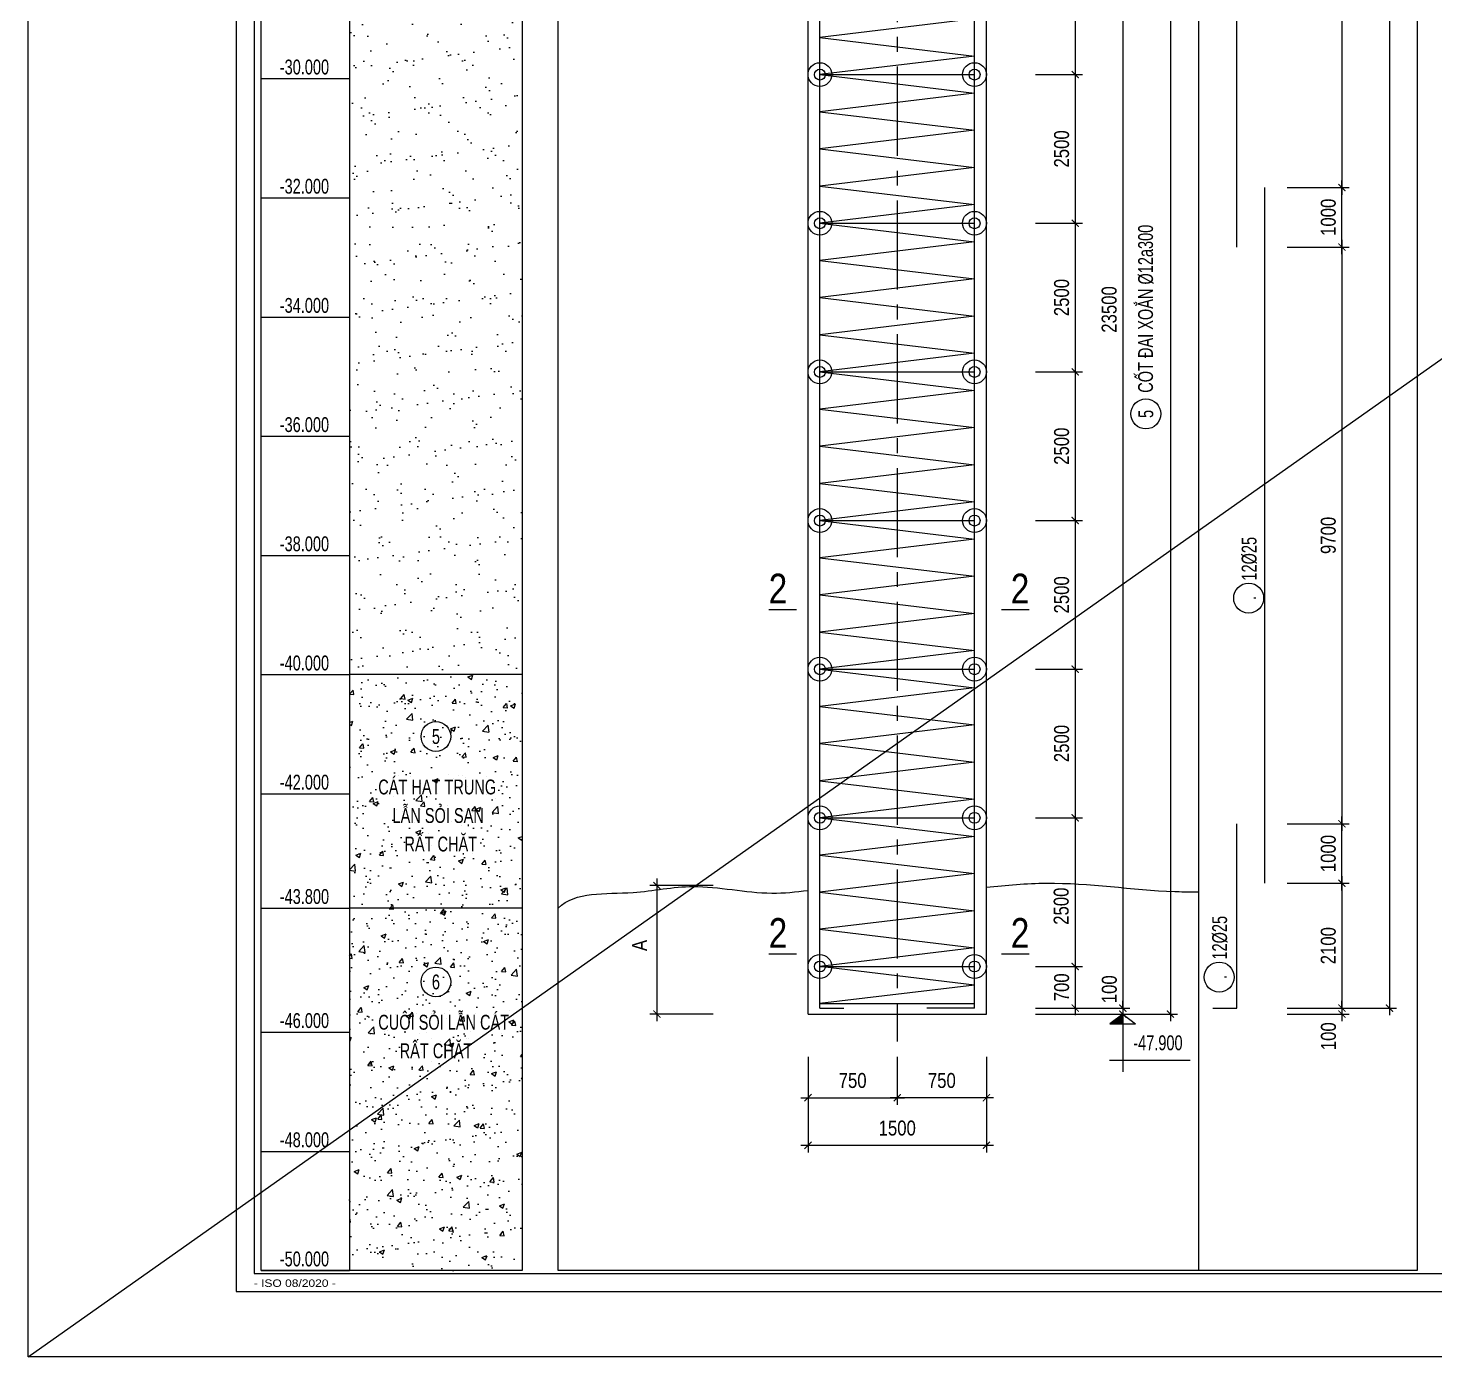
# Model space of a CAD drawing. Extents: x 171424 to 249266, y 74893 to 149166.
# Drawn here: x 216399 to 222313, y 130893 to 136480 of the extents above; entities that cross this region are included whole.
import ezdxf
from ezdxf.enums import TextEntityAlignment as Align

# ---------------------------------------------------------------- set-up
doc = ezdxf.new("R2010")
doc.units = 0
doc.header["$LTSCALE"] = 500
doc.header["$MEASUREMENT"] = 0
doc.header["$PDMODE"] = 3
doc.linetypes.add('CENTER2', pattern=[1.125, 0.75, -0.125, 0.125, -0.125])
doc.layers.get('0').update_dxf_attribs({"linetype": 'CONTINUOUS'})
doc.layers.get('DEFPOINTS').update_dxf_attribs({"linetype": 'CONTINUOUS'})
for name, color, linetype in [('01.CDC.AXIS', 160, 'CENTER2'), ('02.CDC.DIM', 1, 'CONTINUOUS'), ('03.CDC.BORDER', 3, 'CONTINUOUS'), ('05.CDC.STEEL', 4, 'CONTINUOUS'), ('06.CDC.TEXT', 2, 'CONTINUOUS'), ('10.CDC.HATCH', 9, 'CONTINUOUS'), ('11.CDC.NOTE', 8, 'CONTINUOUS'), ('CDC -TEXT KHUNG', 7, 'CONTINUOUS'), ('CDC-KHUNGTEN', 7, 'CONTINUOUS'), ('CDC.10.HATCH', 9, 'CONTINUOUS')]:
    doc.layers.add(name, color=color, linetype=linetype)
doc.layers.add('KCS_Plotter', color=11, linetype='CONTINUOUS', plot=False)
doc.styles.add('ARIAL', font='arial.ttf', dxfattribs={"width": 0.8})
doc.styles.add('KT CDC', font='arial.ttf', dxfattribs={"width": 0.85, "height": 200})
doc.dimstyles.new('DIM100-25', dxfattribs={"dimtxt": 63, "dimasz": 30, "dimexe": 30, "dimexo": 0, "dimgap": 25, "dimtad": 1, "dimdec": 0, "dimlfac": 4, "dimzin": 0, "dimdsep": 46, "dimtxsty": 'ARIAL', "dimblk": 'ARCHTICK', "dimblk1": 'ARCHTICK', "dimblk2": 'D', "dimcen": 0, "dimdle": 30, "dimclrd": 1, "dimclre": 1, "dimclrt": 2, "dimadec": 0, "dimazin": 0, "dimtfac": 1, "dimtdec": 0, "dimtix": 1, "dimtofl": 0, "dimtmove": 2, "dimatfit": 3, "dimldrblk": 'ARCHTICK', "dimfxl": 1, "dimtolj": 1, "dimtzin": 0, "dimarcsym": 0})
doc.dimstyles.new('DIM100-50', dxfattribs={"dimtxt": 63, "dimasz": 30, "dimexe": 30, "dimexo": 0, "dimgap": 40, "dimtad": 1, "dimdec": 0, "dimlfac": 2, "dimzin": 0, "dimdsep": 46, "dimtxsty": 'ARIAL', "dimblk": 'ARCHTICK', "dimcen": 0, "dimdle": 30, "dimclrd": 1, "dimclre": 1, "dimclrt": 2, "dimadec": 0, "dimazin": 0, "dimtfac": 1, "dimtdec": 0, "dimtix": 1, "dimtofl": 0, "dimtmove": 2, "dimatfit": 3, "dimldrblk": 'ARCHTICK', "dimfxl": 1, "dimtolj": 1, "dimtzin": 0, "dimarcsym": 0})
pattern_1 = [(37.5, (135081.08, 5703.99), (-5.03947, 154.1459), [0, -121.6, 0, -136, 0, -130]), (7.5, (135081.08, 5703.99), (141.58214, 225.77169), [0, -65.6, 0, -109.6, 0, -42]), (327.5, (134982.68, 5703.99), (249.13135, 0.45272), [0, -40, 0, -144, 0, -188]), (317.5, (134982.68, 5704), (240.49013, 70.21405), [0, -20, 0, -94.4, 0, -108])]
pattern_2 = [(50, (135081.08, 5703.99), (215.17805, -18.82564), [22.5, -247.5]), (355, (135081.08, 5704), (-41.6254, 225.65764), [18, -198]), (100.4514, (135099, 5702.42), (173.55281, 206.83186), [19.12206, -210.34263]), (46.1842, (135081.08, 5764), (320.1723, -49.6557), [33.75, -371.25]), (96.6356, (135107.76, 5759.85), (280.3988, 292.23536), [28.6831, -315.5139]), (351.1842, (135081.08, 5764), (280.3986, 292.2356), [27, -297]), (21, (135111.08, 5748.99), (179.07212, -120.78567), [22.5, -247.5]), (326, (135111.08, 5749), (72.9946, 217.545), [18, -198]), (71.4514, (135126, 5738.92), (252.0668, 96.75915), [19.12206, -210.34263]), (37.5, (135081.076, 5703.99), (3.647957, 99.868156), [0, -195.6, 0, -201, 0, -198.75]), (7.5, (135081.08, 5703.99), (78.92086, 118.32351), [0, -114.6, 0, -191.1, 0, -75.75]), (327.5, (135014.18, 5703.99), (160.14673, -6.76646), [0, -75, 0, -234, 0, -310.5]), (317.5, (134984.18, 5703.99), (174.95585, 30.0315), [0, -97.5, 0, -155.4, 0, -220.5])]

# ---------------------------------------------------------------- blocks, each defined once
blk = doc.blocks.new('_ArchTick')
at = {"color": 0, "linetype": 'ByBlock', "const_width": 0.15}
blk.add_lwpolyline([(-0.5, -0.5), (0.5, 0.5)], dxfattribs=at)
blk = doc.blocks.new('*D113')
at = {"layer": '02.CDC.DIM', "color": 1, "lineweight": -2, "transparency": 16777216}
for p, q in [((221001.1, 138264.2), (221001.1, 132329.2)), ((220633.9, 138234.2), (221031.1, 138234.2)), ((220633.9, 132359.2), (221031.1, 132359.2))]:
    blk.add_line(p, q, dxfattribs=at)
at = {"layer": 'DEFPOINTS', "color": 0, "transparency": 16777216}
for p in [(220633.9, 138234.2), (220633.9, 132359.2), (221001.1, 132359.2)]:
    blk.add_point(p, dxfattribs=at)
at = {"layer": '02.CDC.DIM', "color": 1, "lineweight": -2, "transparency": 16777216, "xscale": 30, "yscale": 30, "zscale": 30}
for p, rotation in [((221001.1, 138234.2), 90), ((221001.1, 132359.2), 270)]:
    blk.add_blockref('_ArchTick', p, dxfattribs=dict(at, rotation=rotation))
at = {"layer": '02.CDC.DIM', "color": 2, "transparency": 16777216, "insert": (220943.9, 135296.7), "char_height": 63, "attachment_point": 5, "rotation": 90, "style": 'ARIAL'}
blk.add_mtext('\\A1;23500', dxfattribs=at)
blk = doc.blocks.new('D')
at = {"layer": '02.CDC.DIM'}
for p, q in [((-50, -50), (50, 50)), ((-86.75, 0), (86.75, 0))]:
    blk.add_line(p, q, dxfattribs=at)
blk = doc.blocks.new('*D114')
at = {"layer": '02.CDC.DIM', "color": 1, "lineweight": -2, "transparency": 16777216}
for p, q in [((220633.9, 143784.2), (221231.1, 143784.2)), ((221201.1, 143814.2), (221201.1, 132304.2)), ((220633.9, 132334.2), (221231.1, 132334.2))]:
    blk.add_line(p, q, dxfattribs=at)
at = {"layer": 'DEFPOINTS', "color": 0, "transparency": 16777216}
for p in [(220633.9, 143784.2), (220633.9, 132334.2), (221201.1, 132334.2)]:
    blk.add_point(p, dxfattribs=at)
at = {"layer": '02.CDC.DIM', "color": 1, "lineweight": -2, "transparency": 16777216, "xscale": 30, "yscale": 30, "zscale": 30}
for p, rotation in [((221201.1, 143784.2), 90), ((221201.1, 132334.2), 270)]:
    blk.add_blockref('_ArchTick', p, dxfattribs=dict(at, rotation=rotation))
at = {"layer": '02.CDC.DIM', "color": 2, "transparency": 16777216, "insert": (221143.9, 138059.2), "char_height": 63, "attachment_point": 5, "rotation": 90, "style": 'ARIAL'}
blk.add_mtext('\\A1;45800', dxfattribs=at)
blk = doc.blocks.new('*D115')
at = {"layer": '02.CDC.DIM', "color": 1, "lineweight": -2, "transparency": 16777216}
for p, q in [((219677.7, 131990.7), (219677.7, 131752.5)), ((220427.7, 131990.7), (220427.7, 131752.5)), ((219647.7, 131782.5), (220457.7, 131782.5))]:
    blk.add_line(p, q, dxfattribs=at)
at = {"layer": 'DEFPOINTS', "color": 0, "transparency": 16777216}
for p in [(219677.7, 131990.7), (220427.7, 131990.7), (220427.7, 131782.5)]:
    blk.add_point(p, dxfattribs=at)
at = {"layer": '02.CDC.DIM', "color": 1, "lineweight": -2, "transparency": 16777216, "xscale": 30, "yscale": 30, "zscale": 30, "rotation": 180}
blk.add_blockref('_ArchTick', (219677.7, 131782.5), dxfattribs=at)
at = {"layer": '02.CDC.DIM', "color": 1, "lineweight": -2, "transparency": 16777216, "xscale": 30, "yscale": 30, "zscale": 30}
blk.add_blockref('_ArchTick', (220427.7, 131782.5), dxfattribs=at)
at = {"layer": '02.CDC.DIM', "color": 2, "transparency": 16777216, "insert": (220052.7, 131854.6), "char_height": 63, "attachment_point": 5, "style": 'ARIAL'}
blk.add_mtext('\\A1;1500', dxfattribs=at)
blk = doc.blocks.new('*D116')
at = {"layer": '02.CDC.DIM', "color": 1, "lineweight": -2, "transparency": 16777216}
for p, q in [((219677.7, 132154.5), (219677.7, 131952.5)), ((220052.7, 132154.5), (220052.7, 131952.5)), ((219647.7, 131982.5), (220082.7, 131982.5))]:
    blk.add_line(p, q, dxfattribs=at)
at = {"layer": 'DEFPOINTS', "color": 0, "transparency": 16777216}
for p in [(219677.7, 132154.5), (220052.7, 132154.5), (220052.7, 131982.5)]:
    blk.add_point(p, dxfattribs=at)
at = {"layer": '02.CDC.DIM', "color": 1, "lineweight": -2, "transparency": 16777216, "xscale": 30, "yscale": 30, "zscale": 30, "rotation": 180}
blk.add_blockref('_ArchTick', (219677.7, 131982.5), dxfattribs=at)
at = {"layer": '02.CDC.DIM', "color": 1, "lineweight": -2, "transparency": 16777216, "xscale": 30, "yscale": 30, "zscale": 30}
blk.add_blockref('_ArchTick', (220052.7, 131982.5), dxfattribs=at)
at = {"layer": '02.CDC.DIM', "color": 2, "transparency": 16777216, "insert": (219865.2, 132054.6), "char_height": 63, "attachment_point": 5, "style": 'ARIAL'}
blk.add_mtext('\\A1;750', dxfattribs=at)
blk = doc.blocks.new('*D117')
at = {"layer": '02.CDC.DIM', "color": 1, "lineweight": -2, "transparency": 16777216}
for p, q in [((220052.7, 132154.5), (220052.7, 131952.5)), ((220427.7, 132154.5), (220427.7, 131952.5)), ((220457.7, 131982.5), (220022.7, 131982.5))]:
    blk.add_line(p, q, dxfattribs=at)
at = {"layer": 'DEFPOINTS', "color": 0, "transparency": 16777216}
for p in [(220052.7, 132154.5), (220427.7, 132154.5), (220052.7, 131982.5)]:
    blk.add_point(p, dxfattribs=at)
at = {"layer": '02.CDC.DIM', "color": 1, "lineweight": -2, "transparency": 16777216, "xscale": 30, "yscale": 30, "zscale": 30, "rotation": 180}
blk.add_blockref('_ArchTick', (220052.7, 131982.5), dxfattribs=at)
at = {"layer": '02.CDC.DIM', "color": 1, "lineweight": -2, "transparency": 16777216, "xscale": 30, "yscale": 30, "zscale": 30}
blk.add_blockref('_ArchTick', (220427.7, 131982.5), dxfattribs=at)
at = {"layer": '02.CDC.DIM', "color": 2, "transparency": 16777216, "insert": (220240.2, 132054.6), "char_height": 63, "attachment_point": 5, "style": 'ARIAL'}
blk.add_mtext('\\A1;750', dxfattribs=at)
blk = doc.blocks.new('*D119')
at = {"layer": '02.CDC.DIM', "color": 1, "lineweight": -2, "transparency": 16777216}
for p, q in [((220633.9, 132359.2), (221031.1, 132359.2)), ((221001.1, 132359.2), (221001.1, 132389.2)), ((220633.9, 132334.2), (221031.1, 132334.2)), ((221001.1, 132334.2), (221001.1, 132304.2))]:
    blk.add_line(p, q, dxfattribs=at)
at = {"layer": 'DEFPOINTS', "color": 0, "transparency": 16777216}
for p in [(220633.9, 132359.2), (221001.1, 132359.2), (220633.9, 132334.2)]:
    blk.add_point(p, dxfattribs=at)
at = {"layer": '02.CDC.DIM', "color": 1, "lineweight": -2, "transparency": 16777216, "xscale": 30, "yscale": 30, "zscale": 30}
for p, rotation in [((221001.1, 132359.2), 270), ((221001.1, 132334.2), 90)]:
    blk.add_blockref('_ArchTick', p, dxfattribs=dict(at, rotation=rotation))
at = {"layer": '02.CDC.DIM', "color": 2, "transparency": 16777216, "insert": (220944.6, 132438.5), "char_height": 63, "attachment_point": 5, "rotation": 90, "style": 'ARIAL'}
blk.add_mtext('\\A1;100', dxfattribs=at)
blk = doc.blocks.new('*D121')
at = {"layer": '02.CDC.DIM', "color": 1, "lineweight": -2, "transparency": 16777216}
for p, q in [((219042.6, 132904.6), (219042.6, 132304.2)), ((219278.4, 132874.6), (219012.6, 132874.6)), ((219278.4, 132334.2), (219012.6, 132334.2))]:
    blk.add_line(p, q, dxfattribs=at)
at = {"layer": 'DEFPOINTS', "color": 0, "transparency": 16777216}
for p in [(219278.4, 132874.6), (219042.6, 132334.2), (219278.4, 132334.2)]:
    blk.add_point(p, dxfattribs=at)
at = {"layer": '02.CDC.DIM', "color": 1, "lineweight": -2, "transparency": 16777216, "xscale": 30, "yscale": 30, "zscale": 30}
for p, rotation in [((219042.6, 132874.6), 90), ((219042.6, 132334.2), 270)]:
    blk.add_blockref('_ArchTick', p, dxfattribs=dict(at, rotation=rotation))
at = {"layer": '02.CDC.DIM', "color": 2, "transparency": 16777216, "insert": (218969.2, 132622.6), "char_height": 63, "attachment_point": 5, "rotation": 90, "style": 'ARIAL'}
blk.add_mtext('\\A1;A', dxfattribs=at)
blk = doc.blocks.new('*D134')
at = {"layer": '02.CDC.DIM', "color": 1, "lineweight": -2, "transparency": 16777216}
for p, q in [((220633.9, 136909.2), (220831.1, 136909.2)), ((220801.1, 136939.2), (220801.1, 136254.2)), ((220633.9, 136284.2), (220831.1, 136284.2))]:
    blk.add_line(p, q, dxfattribs=at)
at = {"layer": 'DEFPOINTS', "color": 0, "transparency": 16777216}
for p in [(220633.9, 136909.2), (220633.9, 136284.2), (220801.1, 136284.2)]:
    blk.add_point(p, dxfattribs=at)
at = {"layer": '02.CDC.DIM', "color": 1, "lineweight": -2, "transparency": 16777216, "xscale": 30, "yscale": 30, "zscale": 30}
for p, rotation in [((220801.1, 136909.2), 90), ((220801.1, 136284.2), 270)]:
    blk.add_blockref('_ArchTick', p, dxfattribs=dict(at, rotation=rotation))
at = {"layer": '02.CDC.DIM', "color": 2, "transparency": 16777216, "insert": (220743.9, 136596.7), "char_height": 63, "attachment_point": 5, "rotation": 90, "style": 'ARIAL'}
blk.add_mtext('\\A1;2500', dxfattribs=at)
blk = doc.blocks.new('*D135')
at = {"layer": '02.CDC.DIM', "color": 1, "lineweight": -2, "transparency": 16777216}
for p, q in [((220801.1, 136314.2), (220801.1, 135629.2)), ((220633.9, 136284.2), (220831.1, 136284.2)), ((220633.9, 135659.2), (220831.1, 135659.2))]:
    blk.add_line(p, q, dxfattribs=at)
at = {"layer": 'DEFPOINTS', "color": 0, "transparency": 16777216}
for p in [(220633.9, 136284.2), (220633.9, 135659.2), (220801.1, 135659.2)]:
    blk.add_point(p, dxfattribs=at)
at = {"layer": '02.CDC.DIM', "color": 1, "lineweight": -2, "transparency": 16777216, "xscale": 30, "yscale": 30, "zscale": 30}
for p, rotation in [((220801.1, 136284.2), 90), ((220801.1, 135659.2), 270)]:
    blk.add_blockref('_ArchTick', p, dxfattribs=dict(at, rotation=rotation))
at = {"layer": '02.CDC.DIM', "color": 2, "transparency": 16777216, "insert": (220743.9, 135971.7), "char_height": 63, "attachment_point": 5, "rotation": 90, "style": 'ARIAL'}
blk.add_mtext('\\A1;2500', dxfattribs=at)
blk = doc.blocks.new('*D136')
at = {"layer": '02.CDC.DIM', "color": 1, "lineweight": -2, "transparency": 16777216}
for p, q in [((220801.1, 135689.2), (220801.1, 135004.2)), ((220633.9, 135659.2), (220831.1, 135659.2)), ((220633.9, 135034.2), (220831.1, 135034.2))]:
    blk.add_line(p, q, dxfattribs=at)
at = {"layer": 'DEFPOINTS', "color": 0, "transparency": 16777216}
for p in [(220633.9, 135659.2), (220633.9, 135034.2), (220801.1, 135034.2)]:
    blk.add_point(p, dxfattribs=at)
at = {"layer": '02.CDC.DIM', "color": 1, "lineweight": -2, "transparency": 16777216, "xscale": 30, "yscale": 30, "zscale": 30}
for p, rotation in [((220801.1, 135659.2), 90), ((220801.1, 135034.2), 270)]:
    blk.add_blockref('_ArchTick', p, dxfattribs=dict(at, rotation=rotation))
at = {"layer": '02.CDC.DIM', "color": 2, "transparency": 16777216, "insert": (220743.9, 135346.7), "char_height": 63, "attachment_point": 5, "rotation": 90, "style": 'ARIAL'}
blk.add_mtext('\\A1;2500', dxfattribs=at)
blk = doc.blocks.new('*D137')
at = {"layer": '02.CDC.DIM', "color": 1, "lineweight": -2, "transparency": 16777216}
for p, q in [((220633.9, 135034.2), (220831.1, 135034.2)), ((220801.1, 135064.2), (220801.1, 134379.2)), ((220633.9, 134409.2), (220831.1, 134409.2))]:
    blk.add_line(p, q, dxfattribs=at)
at = {"layer": 'DEFPOINTS', "color": 0, "transparency": 16777216}
for p in [(220633.9, 135034.2), (220633.9, 134409.2), (220801.1, 134409.2)]:
    blk.add_point(p, dxfattribs=at)
at = {"layer": '02.CDC.DIM', "color": 1, "lineweight": -2, "transparency": 16777216, "xscale": 30, "yscale": 30, "zscale": 30}
for p, rotation in [((220801.1, 135034.2), 90), ((220801.1, 134409.2), 270)]:
    blk.add_blockref('_ArchTick', p, dxfattribs=dict(at, rotation=rotation))
at = {"layer": '02.CDC.DIM', "color": 2, "transparency": 16777216, "insert": (220743.9, 134721.7), "char_height": 63, "attachment_point": 5, "rotation": 90, "style": 'ARIAL'}
blk.add_mtext('\\A1;2500', dxfattribs=at)
blk = doc.blocks.new('*D138')
at = {"layer": '02.CDC.DIM', "color": 1, "lineweight": -2, "transparency": 16777216}
for p, q in [((220801.1, 134439.2), (220801.1, 133754.2)), ((220633.9, 134409.2), (220831.1, 134409.2)), ((220633.9, 133784.2), (220831.1, 133784.2))]:
    blk.add_line(p, q, dxfattribs=at)
at = {"layer": 'DEFPOINTS', "color": 0, "transparency": 16777216}
for p in [(220633.9, 134409.2), (220633.9, 133784.2), (220801.1, 133784.2)]:
    blk.add_point(p, dxfattribs=at)
at = {"layer": '02.CDC.DIM', "color": 1, "lineweight": -2, "transparency": 16777216, "xscale": 30, "yscale": 30, "zscale": 30}
for p, rotation in [((220801.1, 134409.2), 90), ((220801.1, 133784.2), 270)]:
    blk.add_blockref('_ArchTick', p, dxfattribs=dict(at, rotation=rotation))
at = {"layer": '02.CDC.DIM', "color": 2, "transparency": 16777216, "insert": (220743.9, 134096.7), "char_height": 63, "attachment_point": 5, "rotation": 90, "style": 'ARIAL'}
blk.add_mtext('\\A1;2500', dxfattribs=at)
blk = doc.blocks.new('*D139')
at = {"layer": '02.CDC.DIM', "color": 1, "lineweight": -2, "transparency": 16777216}
for p, q in [((220633.9, 133784.2), (220831.1, 133784.2)), ((220801.1, 133814.2), (220801.1, 133129.2)), ((220633.9, 133159.2), (220831.1, 133159.2))]:
    blk.add_line(p, q, dxfattribs=at)
at = {"layer": 'DEFPOINTS', "color": 0, "transparency": 16777216}
for p in [(220633.9, 133784.2), (220633.9, 133159.2), (220801.1, 133159.2)]:
    blk.add_point(p, dxfattribs=at)
at = {"layer": '02.CDC.DIM', "color": 1, "lineweight": -2, "transparency": 16777216, "xscale": 30, "yscale": 30, "zscale": 30}
for p, rotation in [((220801.1, 133784.2), 90), ((220801.1, 133159.2), 270)]:
    blk.add_blockref('_ArchTick', p, dxfattribs=dict(at, rotation=rotation))
at = {"layer": '02.CDC.DIM', "color": 2, "transparency": 16777216, "insert": (220743.9, 133471.7), "char_height": 63, "attachment_point": 5, "rotation": 90, "style": 'ARIAL'}
blk.add_mtext('\\A1;2500', dxfattribs=at)
blk = doc.blocks.new('*D140')
at = {"layer": '02.CDC.DIM', "color": 1, "lineweight": -2, "transparency": 16777216}
for p, q in [((220801.1, 133189.2), (220801.1, 132504.2)), ((220633.9, 133159.2), (220831.1, 133159.2)), ((220633.9, 132534.2), (220831.1, 132534.2))]:
    blk.add_line(p, q, dxfattribs=at)
at = {"layer": 'DEFPOINTS', "color": 0, "transparency": 16777216}
for p in [(220633.9, 133159.2), (220633.9, 132534.2), (220801.1, 132534.2)]:
    blk.add_point(p, dxfattribs=at)
at = {"layer": '02.CDC.DIM', "color": 1, "lineweight": -2, "transparency": 16777216, "xscale": 30, "yscale": 30, "zscale": 30}
for p, rotation in [((220801.1, 133159.2), 90), ((220801.1, 132534.2), 270)]:
    blk.add_blockref('_ArchTick', p, dxfattribs=dict(at, rotation=rotation))
at = {"layer": '02.CDC.DIM', "color": 2, "transparency": 16777216, "insert": (220742.2, 132787.8), "char_height": 63, "attachment_point": 5, "rotation": 90, "style": 'ARIAL'}
blk.add_mtext('\\A1;2500', dxfattribs=at)
blk = doc.blocks.new('*D141')
at = {"layer": '02.CDC.DIM', "color": 1, "lineweight": -2, "transparency": 16777216}
for p, q in [((220633.9, 132534.2), (220831.1, 132534.2)), ((220801.1, 132564.2), (220801.1, 132329.2)), ((220633.9, 132359.2), (220831.1, 132359.2))]:
    blk.add_line(p, q, dxfattribs=at)
at = {"layer": 'DEFPOINTS', "color": 0, "transparency": 16777216}
for p in [(220633.9, 132534.2), (220633.9, 132359.2), (220801.1, 132359.2)]:
    blk.add_point(p, dxfattribs=at)
at = {"layer": '02.CDC.DIM', "color": 1, "lineweight": -2, "transparency": 16777216, "xscale": 30, "yscale": 30, "zscale": 30}
for p, rotation in [((220801.1, 132534.2), 90), ((220801.1, 132359.2), 270)]:
    blk.add_blockref('_ArchTick', p, dxfattribs=dict(at, rotation=rotation))
at = {"layer": '02.CDC.DIM', "color": 2, "transparency": 16777216, "insert": (220743.9, 132446.7), "char_height": 63, "attachment_point": 5, "rotation": 90, "style": 'ARIAL'}
blk.add_mtext('\\A1;700', dxfattribs=at)
blk = doc.blocks.new('*D155')
at = {"layer": '02.CDC.DIM', "color": 1, "lineweight": -2, "transparency": 16777216}
for p, q in [((221692.5, 143834.2), (222152.2, 143834.2)), ((222122.2, 143864.2), (222122.2, 132329.2)), ((221692.5, 132359.2), (222152.2, 132359.2))]:
    blk.add_line(p, q, dxfattribs=at)
at = {"layer": 'DEFPOINTS', "color": 0, "transparency": 16777216}
for p in [(221692.5, 143834.2), (221692.5, 132359.2), (222122.2, 132359.2)]:
    blk.add_point(p, dxfattribs=at)
at = {"layer": '02.CDC.DIM', "color": 1, "lineweight": -2, "transparency": 16777216, "xscale": 30, "yscale": 30, "zscale": 30}
for p, rotation in [((222122.2, 143834.2), 90), ((222122.2, 132359.2), 270)]:
    blk.add_blockref('_ArchTick', p, dxfattribs=dict(at, rotation=rotation))
at = {"layer": '02.CDC.DIM', "color": 2, "transparency": 16777216, "insert": (222065, 138096.7), "char_height": 63, "attachment_point": 5, "rotation": 90, "style": 'ARIAL'}
blk.add_mtext('\\A1;45900', dxfattribs=at)
blk = doc.blocks.new('*D156')
at = {"layer": '02.CDC.DIM', "color": 1, "lineweight": -2, "transparency": 16777216}
for p, q in [((221922.2, 138264.2), (221922.2, 135779.2)), ((221692.5, 138234.2), (221952.2, 138234.2)), ((221692.5, 135809.2), (221952.2, 135809.2))]:
    blk.add_line(p, q, dxfattribs=at)
at = {"layer": 'DEFPOINTS', "color": 0, "transparency": 16777216}
for p in [(221692.5, 138234.2), (221692.5, 135809.2), (221922.2, 135809.2)]:
    blk.add_point(p, dxfattribs=at)
at = {"layer": '02.CDC.DIM', "color": 1, "lineweight": -2, "transparency": 16777216, "xscale": 30, "yscale": 30, "zscale": 30}
for p, rotation in [((221922.2, 138234.2), 90), ((221922.2, 135809.2), 270)]:
    blk.add_blockref('_ArchTick', p, dxfattribs=dict(at, rotation=rotation))
at = {"layer": '02.CDC.DIM', "color": 2, "transparency": 16777216, "insert": (221865, 137021.7), "char_height": 63, "attachment_point": 5, "rotation": 90, "style": 'ARIAL'}
blk.add_mtext('\\A1;9700', dxfattribs=at)
blk = doc.blocks.new('*D161')
at = {"layer": '02.CDC.DIM', "color": 1, "lineweight": -2, "transparency": 16777216}
for p, q in [((221692.5, 132359.2), (221952.2, 132359.2)), ((221922.2, 132359.2), (221922.2, 132389.2)), ((221692.5, 132334.2), (221952.2, 132334.2)), ((221922.2, 132334.2), (221922.2, 132304.2))]:
    blk.add_line(p, q, dxfattribs=at)
at = {"layer": 'DEFPOINTS', "color": 0, "transparency": 16777216}
for p in [(221692.5, 132359.2), (221922.2, 132359.2), (221692.5, 132334.2)]:
    blk.add_point(p, dxfattribs=at)
at = {"layer": '02.CDC.DIM', "color": 1, "lineweight": -2, "transparency": 16777216, "xscale": 30, "yscale": 30, "zscale": 30}
for p, rotation in [((221922.2, 132359.2), 270), ((221922.2, 132334.2), 90)]:
    blk.add_blockref('_ArchTick', p, dxfattribs=dict(at, rotation=rotation))
at = {"layer": '02.CDC.DIM', "color": 2, "transparency": 16777216, "insert": (221865.7, 132241), "char_height": 63, "attachment_point": 5, "rotation": 90, "style": 'ARIAL'}
blk.add_mtext('\\A1;100', dxfattribs=at)
blk = doc.blocks.new('*D162')
at = {"layer": '02.CDC.DIM', "color": 1, "lineweight": -2, "transparency": 16777216}
for p, q in [((221692.5, 135559.2), (221952.2, 135559.2)), ((221922.2, 135589.2), (221922.2, 133104.2)), ((221692.5, 133134.2), (221952.2, 133134.2))]:
    blk.add_line(p, q, dxfattribs=at)
at = {"layer": 'DEFPOINTS', "color": 0, "transparency": 16777216}
for p in [(221692.5, 135559.2), (221692.5, 133134.2), (221922.2, 133134.2)]:
    blk.add_point(p, dxfattribs=at)
at = {"layer": '02.CDC.DIM', "color": 1, "lineweight": -2, "transparency": 16777216, "xscale": 30, "yscale": 30, "zscale": 30}
for p, rotation in [((221922.2, 135559.2), 90), ((221922.2, 133134.2), 270)]:
    blk.add_blockref('_ArchTick', p, dxfattribs=dict(at, rotation=rotation))
at = {"layer": '02.CDC.DIM', "color": 2, "transparency": 16777216, "insert": (221865, 134346.7), "char_height": 63, "attachment_point": 5, "rotation": 90, "style": 'ARIAL'}
blk.add_mtext('\\A1;9700', dxfattribs=at)
blk = doc.blocks.new('*D163')
at = {"layer": '02.CDC.DIM', "color": 1, "lineweight": -2, "transparency": 16777216}
for p, q in [((221922.2, 135529.2), (221922.2, 135839.2)), ((221692.5, 135809.2), (221952.2, 135809.2)), ((221692.5, 135559.2), (221952.2, 135559.2))]:
    blk.add_line(p, q, dxfattribs=at)
at = {"layer": 'DEFPOINTS', "color": 0, "transparency": 16777216}
for p in [(221692.5, 135809.2), (221922.2, 135809.2), (221692.5, 135559.2)]:
    blk.add_point(p, dxfattribs=at)
at = {"layer": '02.CDC.DIM', "color": 1, "lineweight": -2, "transparency": 16777216, "xscale": 30, "yscale": 30, "zscale": 30}
for p, rotation in [((221922.2, 135809.2), 90), ((221922.2, 135559.2), 270)]:
    blk.add_blockref('_ArchTick', p, dxfattribs=dict(at, rotation=rotation))
at = {"layer": '02.CDC.DIM', "color": 2, "transparency": 16777216, "insert": (221865, 135684.2), "char_height": 63, "attachment_point": 5, "rotation": 90, "style": 'ARIAL'}
blk.add_mtext('\\A1;1000', dxfattribs=at)
blk = doc.blocks.new('*D164')
at = {"layer": '02.CDC.DIM', "color": 1, "lineweight": -2, "transparency": 16777216}
for p, q in [((221692.5, 132884.2), (221952.2, 132884.2)), ((221922.2, 132914.2), (221922.2, 132329.2)), ((221692.5, 132359.2), (221952.2, 132359.2))]:
    blk.add_line(p, q, dxfattribs=at)
at = {"layer": 'DEFPOINTS', "color": 0, "transparency": 16777216}
for p in [(221692.5, 132884.2), (221692.5, 132359.2), (221922.2, 132359.2)]:
    blk.add_point(p, dxfattribs=at)
at = {"layer": '02.CDC.DIM', "color": 1, "lineweight": -2, "transparency": 16777216, "xscale": 30, "yscale": 30, "zscale": 30}
for p, rotation in [((221922.2, 132884.2), 90), ((221922.2, 132359.2), 270)]:
    blk.add_blockref('_ArchTick', p, dxfattribs=dict(at, rotation=rotation))
at = {"layer": '02.CDC.DIM', "color": 2, "transparency": 16777216, "insert": (221865, 132621.7), "char_height": 63, "attachment_point": 5, "rotation": 90, "style": 'ARIAL'}
blk.add_mtext('\\A1;2100', dxfattribs=at)
blk = doc.blocks.new('*D165')
at = {"layer": '02.CDC.DIM', "color": 1, "lineweight": -2, "transparency": 16777216}
for p, q in [((221692.5, 133134.2), (221952.2, 133134.2)), ((221922.2, 132854.2), (221922.2, 133164.2)), ((221692.5, 132884.2), (221952.2, 132884.2))]:
    blk.add_line(p, q, dxfattribs=at)
at = {"layer": 'DEFPOINTS', "color": 0, "transparency": 16777216}
for p in [(221692.5, 133134.2), (221922.2, 133134.2), (221692.5, 132884.2)]:
    blk.add_point(p, dxfattribs=at)
at = {"layer": '02.CDC.DIM', "color": 1, "lineweight": -2, "transparency": 16777216, "xscale": 30, "yscale": 30, "zscale": 30}
for p, rotation in [((221922.2, 133134.2), 90), ((221922.2, 132884.2), 270)]:
    blk.add_blockref('_ArchTick', p, dxfattribs=dict(at, rotation=rotation))
at = {"layer": '02.CDC.DIM', "color": 2, "transparency": 16777216, "insert": (221865, 133009.2), "char_height": 63, "attachment_point": 5, "rotation": 90, "style": 'ARIAL'}
blk.add_mtext('\\A1;1000', dxfattribs=at)
blk = doc.blocks.new('KHUNG A1')
at = {"layer": 'CDC-KHUNGTEN'}
blk.add_lwpolyline([(10366.22, 712.17), (10366.22, 1278.17), (9655.22, 1278.17), (9655.22, 712.17)], close=True, dxfattribs=at)
at = {"layer": 'CDC.10.HATCH', "color": 8}
blk.add_lwpolyline([(9652.22, 709.17), (10447.22, 709.17), (10447.22, 1281.17), (9652.22, 1281.17)], close=True, dxfattribs=at)
at = {"layer": 'DEFPOINTS', "color": 1}
blk.add_lwpolyline([(9617.22, 698.17), (9617.22, 1292.17), (10458.22, 1292.17), (10458.22, 698.17), (9617.22, 698.17)], close=True, dxfattribs=at)
at = {"layer": 'CDC -TEXT KHUNG', "color": 6, "style": 'KT CDC', "width": 1.15}
blk.add_text('- ISO 08/2020 -', height=1.2569, dxfattribs=at).set_placement((9655.16, 709.94))

msp = doc.modelspace()

# ---------------------------------------------------------------- hatches: boundary and pattern name
at = {"layer": '10.CDC.HATCH'}
h = msp.add_hatch(dxfattribs=at)
h.set_pattern_fill('AR-SAND', color=256, scale=80, style=0)
h.set_pattern_definition(pattern_1)
h.paths.add_polyline_path([(217750.18, 133761.52), (218476.64, 133761.52), (218476.64, 138271.74), (217750.18, 138271.74)])
h.paths.add_polyline_path([(218080.79, 137864.61), (218146.03, 137864.61), (218146.03, 137958.36), (218080.79, 137958.36)], flags=24)
h.paths.add_polyline_path([(217908.02, 137587.24), (218271.25, 137587.24), (218271.25, 137725.43), (217908.02, 137725.43)], flags=24)
h.paths.add_polyline_path([(217858.02, 137707.24), (218318.33, 137707.24), (218318.33, 137845.43), (217858.02, 137845.43)], flags=24)
h = msp.add_hatch(dxfattribs=at)
h.set_pattern_fill('AR-CONC', color=256, scale=30, style=0)
h.set_pattern_definition(pattern_2)
h.paths.add_polyline_path([(217750.18, 133761.52), (217750.18, 132779.69), (218476.64, 132779.69), (218476.64, 133761.52)])
h.paths.add_polyline_path([(217958.03, 132980.87), (218309.66, 132980.87), (218309.66, 133119), (217958.03, 133119)], flags=24)
h.paths.add_polyline_path([(217908.02, 133100.85), (218337.89, 133100.85), (218337.89, 133239.05), (217908.02, 133239.05)], flags=24)
h.paths.add_polyline_path([(218080.73, 133453.27), (218146.08, 133453.27), (218146.08, 133547.34), (218080.73, 133547.34)], flags=24)
h.paths.add_polyline_path([(217848.02, 133220.85), (218389.81, 133220.85), (218389.81, 133359.05), (217848.02, 133359.05)], flags=24)
h = msp.add_hatch(dxfattribs=at)
h.set_pattern_fill('AR-SAND', color=256, scale=80, style=0)
h.set_pattern_definition(pattern_1)
h.paths.add_polyline_path([(217750.18, 133761.52), (217750.18, 132779.69), (218476.64, 132779.69), (218476.64, 133761.52)])
h.paths.add_polyline_path([(217958.03, 132980.87), (218309.66, 132980.87), (218309.66, 133119), (217958.03, 133119)], flags=24)
h.paths.add_polyline_path([(217908.02, 133100.85), (218337.89, 133100.85), (218337.89, 133239.05), (217908.02, 133239.05)], flags=24)
h.paths.add_polyline_path([(218080.73, 133453.27), (218146.08, 133453.27), (218146.08, 133547.34), (218080.73, 133547.34)], flags=24)
h.paths.add_polyline_path([(217848.02, 133220.85), (218389.81, 133220.85), (218389.81, 133359.05), (217848.02, 133359.05)], flags=24)
h = msp.add_hatch(dxfattribs=at)
h.set_pattern_fill('AR-CONC', color=256, scale=30, style=0)
h.set_pattern_definition(pattern_2)
h.paths.add_polyline_path([(218476.64, 132779.69), (217750.18, 132779.69), (217750.18, 131255.83), (218476.64, 131255.83)])
h.paths.add_polyline_path([(218080.46, 132421.16), (218146.36, 132421.16), (218146.36, 132516.89), (218080.46, 132516.89)], flags=24)
h.paths.add_polyline_path([(217938.03, 132111.68), (218289.66, 132111.68), (218289.66, 132249.81), (217938.03, 132249.81)], flags=24)
h.paths.add_polyline_path([(217848.02, 132231.67), (218444.24, 132231.67), (218444.24, 132369.86), (217848.02, 132369.86)], flags=24)
h = msp.add_hatch(dxfattribs=at)
h.set_pattern_fill('AR-SAND', color=256, scale=80, style=0)
h.set_pattern_definition(pattern_1)
h.paths.add_polyline_path([(217750.18, 131255.83), (218476.64, 131255.83), (218476.64, 132779.69), (217750.18, 132779.69)])
h.paths.add_polyline_path([(218080.46, 132421.16), (218146.36, 132421.16), (218146.36, 132516.89), (218080.46, 132516.89)], flags=24)
h.paths.add_polyline_path([(217938.03, 132111.68), (218289.66, 132111.68), (218289.66, 132249.81), (217938.03, 132249.81)], flags=24)
h.paths.add_polyline_path([(217848.02, 132231.67), (218444.24, 132231.67), (218444.24, 132369.86), (217848.02, 132369.86)], flags=24)

# ---------------------------------------------------------------- linework, layer by layer
at = {"layer": '01.CDC.AXIS'}
msp.add_line((220052.65, 144192.55), (220052.65, 132219.24), dxfattribs=at)
at = {"layer": '03.CDC.BORDER'}
for p, q in [((217750.18, 145355.41), (217750.18, 131255.83)), ((221319.37, 144895.41), (221319.37, 131255.83)), ((222237.88, 144895.41), (222237.88, 131255.83)), ((219677.65, 136284.24), (219677.65, 136909.24)), ((220427.65, 136284.24), (220427.65, 136909.24)), ((217379.12, 136267.2), (217750.18, 136267.2)), ((219677.65, 135659.24), (219677.65, 136284.24)), ((220427.65, 135659.24), (220427.65, 136284.24)), ((217379.12, 135766.06), (217750.18, 135766.06)), ((219677.65, 135034.24), (219677.65, 135659.24)), ((220427.65, 135034.24), (220427.65, 135659.24)), ((217379.12, 135264.93), (217750.18, 135264.93)), ((219677.65, 134409.24), (219677.65, 135034.24)), ((220427.65, 134409.24), (220427.65, 135034.24)), ((217379.12, 134763.79), (217750.18, 134763.79)), ((219677.65, 133784.24), (219677.65, 134409.24)), ((220427.65, 133784.24), (220427.65, 134409.24)), ((217379.12, 134262.65), (217750.18, 134262.65)), ((219677.65, 133159.24), (219677.65, 133784.24)), ((220427.65, 133159.24), (220427.65, 133784.24)), ((217379.12, 133761.52), (217750.18, 133761.52)), ((218476.64, 133761.52), (217750.18, 133761.52)), ((217379.12, 133260.38), (217750.18, 133260.38)), ((219677.65, 132534.24), (219677.65, 133159.24)), ((220427.65, 132534.24), (220427.65, 133159.24)), ((217379.12, 132779.69), (217750.18, 132779.69)), ((218476.64, 132779.69), (217750.18, 132779.69)), ((219677.65, 132334.24), (219677.65, 132534.24)), ((220427.65, 132334.24), (220427.65, 132534.24)), ((219677.65, 132334.24), (220427.65, 132334.24)), ((217379.12, 132258.11), (217750.18, 132258.11)), ((217379.12, 131756.97), (217750.18, 131756.97)), ((217379.12, 131255.83), (217750.18, 131255.83))]:
    msp.add_line(p, q, dxfattribs=at)
for points in [[(217379.12, 145355.41), (218476.64, 145355.41), (218476.64, 131255.83), (217379.12, 131255.83)], [(218626.64, 145355.41), (222237.88, 145355.41), (222237.88, 131255.83), (218626.64, 131255.83)]]:
    msp.add_lwpolyline(points, close=True, dxfattribs=at)
for centre, radius in [((219727.65, 136284.24), 50), ((220377.65, 136284.24), 50), ((219727.65, 136284.24), 23.06), ((220377.65, 136284.24), 23.06), ((219727.65, 135659.24), 50), ((219727.65, 135659.24), 23.06), ((220377.65, 135659.24), 50), ((220377.65, 135659.24), 23.06), ((219727.65, 135034.24), 50), ((220377.65, 135034.24), 50), ((219727.65, 135034.24), 23.06), ((220377.65, 135034.24), 23.06), ((219727.65, 134409.24), 50), ((219727.65, 134409.24), 23.06), ((220377.65, 134409.24), 50), ((220377.65, 134409.24), 23.06), ((219727.65, 133784.24), 50), ((220377.65, 133784.24), 50), ((219727.65, 133784.24), 23.06), ((220377.65, 133784.24), 23.06), ((219727.65, 133159.24), 50), ((219727.65, 133159.24), 23.06), ((220377.65, 133159.24), 50), ((220377.65, 133159.24), 23.06), ((219727.65, 132534.24), 50), ((219727.65, 132534.24), 23.06), ((220377.65, 132534.24), 50), ((220377.65, 132534.24), 23.06)]:
    msp.add_circle(centre, radius, dxfattribs=at)
for points, knots in [([(220427.65, 132868.1, 0), (220511.73, 132876.1, 0), (220775.42, 132900.28, 0), (221064.32, 132852, 0), (221269.32, 132848.12, 0), (221319.37, 132848.02)], [2308.2638539, 2308.2638539, 2308.2638539, 2308.2638539, 2561.0846248, 3101.5080953, 3176.9192878, 3176.9192878, 3176.9192878, 3176.9192878]), ([(218626.64, 132779.69), (218700.46, 132851.82, 0), (218913.79, 132826.37, 0), (219212.34, 132893.29, 0), (219465.26, 132831.14, 0), (219627.03, 132847.62, 0), (219677.65, 132854.16, 0)], [0, 0, 0, 0, 371.6591928, 640.3147982, 976.6413365, 1129.9685688, 1129.9685688, 1129.9685688, 1129.9685688])]:
    msp.add_open_spline(points, degree=3, knots=knots, dxfattribs=at)
at = {"layer": '05.CDC.STEEL'}
for p, q in [((221480.03, 135559.24), (221480.03, 138484.24)), ((219727.65, 136284.24), (219727.65, 136909.24)), ((220377.65, 136284.24), (220377.65, 136909.24)), ((220377.65, 136518.62), (219727.65, 136440.49)), ((220377.65, 136362.37), (219727.65, 136284.24)), ((219727.65, 136284.24), (220377.65, 136284.24)), ((219727.65, 135659.24), (219727.65, 136284.24)), ((219727.65, 136284.24), (220377.65, 136284.24)), ((220377.65, 135659.24), (220377.65, 136284.24)), ((220377.65, 136206.12), (219727.65, 136127.99)), ((220377.65, 136049.87), (219727.65, 135971.74)), ((220377.65, 135893.62), (219727.65, 135815.49)), ((221597.69, 132884.24), (221597.69, 135809.24)), ((220377.65, 135737.37), (219727.65, 135659.24)), ((219727.65, 135659.24), (220377.65, 135659.24)), ((219727.65, 135034.24), (219727.65, 135659.24)), ((219727.65, 135659.24), (220377.65, 135659.24)), ((220377.65, 135034.24), (220377.65, 135659.24)), ((220377.65, 135581.12), (219727.65, 135502.99)), ((220377.65, 135424.87), (219727.65, 135346.74)), ((220377.65, 135268.62), (219727.65, 135190.49)), ((220377.65, 135112.37), (219727.65, 135034.24)), ((219727.65, 135034.24), (220377.65, 135034.24)), ((219727.65, 134409.24), (219727.65, 135034.24)), ((219727.65, 135034.24), (220377.65, 135034.24)), ((220377.65, 134409.24), (220377.65, 135034.24)), ((220377.65, 134956.12), (219727.65, 134877.99)), ((220377.65, 134799.87), (219727.65, 134721.74)), ((220377.65, 134643.62), (219727.65, 134565.49)), ((220377.65, 134487.37), (219727.65, 134409.24)), ((219727.65, 134409.24), (220377.65, 134409.24)), ((219727.65, 133784.24), (219727.65, 134409.24)), ((219727.65, 134409.24), (220377.65, 134409.24)), ((220377.65, 133784.24), (220377.65, 134409.24)), ((220377.65, 134331.12), (219727.65, 134252.99)), ((220377.65, 134174.87), (219727.65, 134096.74)), ((220377.65, 134018.62), (219727.65, 133940.49)), ((220377.65, 133862.37), (219727.65, 133784.24)), ((219727.65, 133784.24), (220377.65, 133784.24)), ((219727.65, 133159.24), (219727.65, 133784.24)), ((219727.65, 133784.24), (220377.65, 133784.24)), ((220377.65, 133159.24), (220377.65, 133784.24)), ((220377.65, 133706.12), (219727.65, 133627.99)), ((220377.65, 133549.87), (219727.65, 133471.74)), ((220377.65, 133393.62), (219727.65, 133315.49)), ((220377.65, 133237.37), (219727.65, 133159.24)), ((219727.65, 133159.24), (220377.65, 133159.24)), ((219727.65, 132534.24), (219727.65, 133159.24)), ((219727.65, 133159.24), (220377.65, 133159.24)), ((220377.65, 132534.24), (220377.65, 133159.24)), ((221480.03, 132359.24), (221480.03, 133134.24)), ((220377.65, 133081.12), (219727.65, 133002.99)), ((220377.65, 132924.87), (219727.65, 132846.74)), ((220377.65, 132768.62), (219727.65, 132690.49)), ((220377.65, 132612.37), (219727.65, 132534.24)), ((219727.65, 132359.24), (219727.65, 132534.24)), ((219727.65, 132534.24), (220377.65, 132534.24)), ((220377.65, 132359.24), (220377.65, 132534.24)), ((220377.65, 132456.12), (219727.65, 132377.99)), ((219727.65, 132377.99), (220377.65, 132377.99)), ((219727.65, 132359.24), (219827.65, 132359.24)), ((220377.65, 132359.24), (220177.65, 132359.24)), ((221380.03, 132359.24), (221480.03, 132359.24))]:
    msp.add_line(p, q, dxfattribs=at)
at = {"layer": '10.CDC.HATCH'}
for p, q in [((219727.65, 136440.49), (220377.65, 136362.37)), ((219727.65, 136284.24), (220377.65, 136206.12)), ((219727.65, 136127.99), (220377.65, 136049.87)), ((219727.65, 135971.74), (220377.65, 135893.62)), ((219727.65, 135815.49), (220377.65, 135737.37)), ((219727.65, 135659.24), (220377.65, 135581.12)), ((219727.65, 135502.99), (220377.65, 135424.87)), ((219727.65, 135346.74), (220377.65, 135268.62)), ((219727.65, 135190.49), (220377.65, 135112.37)), ((219727.65, 135034.24), (220377.65, 134956.12)), ((219727.65, 134877.99), (220377.65, 134799.87)), ((219727.65, 134721.74), (220377.65, 134643.62)), ((219727.65, 134565.49), (220377.65, 134487.37)), ((219727.65, 134409.24), (220377.65, 134331.12)), ((219727.65, 134252.99), (220377.65, 134174.87)), ((219727.65, 134096.74), (220377.65, 134018.62)), ((219727.65, 133940.49), (220377.65, 133862.37)), ((219727.65, 133784.24), (220377.65, 133706.12)), ((219727.65, 133627.99), (220377.65, 133549.87)), ((219727.65, 133471.74), (220377.65, 133393.62)), ((219727.65, 133315.49), (220377.65, 133237.37)), ((219727.65, 133159.24), (220377.65, 133081.12)), ((219727.65, 133002.99), (220377.65, 132924.87)), ((219727.65, 132846.74), (220377.65, 132768.62)), ((219727.65, 132690.49), (220377.65, 132612.37)), ((220377.65, 132456.12), (219727.65, 132534.24))]:
    msp.add_line(p, q, dxfattribs=at)
at = {"layer": '11.CDC.NOTE'}
for p, q in [((220858.45, 132334.24), (221143.7, 132334.24)), ((221001.07, 132334.24), (220947.07, 132292.86)), ((220947.07, 132292.86), (221055.07, 132292.86)), ((221001.07, 132334.24), (221001.07, 132091.71)), ((221001.07, 132334.24), (221055.07, 132292.86)), ((220944.78, 132140.54), (221283.59, 132140.54))]:
    msp.add_line(p, q, dxfattribs=at)
for centre, radius in [((221097.89, 134857.48), 63), ((221530.16, 134083.14), 63), ((218113.41, 133501.26), 62.5), ((218113.41, 132469.43), 62.5), ((221406.19, 132489.74), 63)]:
    msp.add_circle(centre, radius, dxfattribs=at)
msp.add_solid([(220947.07, 132292.86), (221001.07, 132334.24), (221001.07, 132292.86), (221001.07, 132334.24)], dxfattribs=at)
at = {"layer": 'KCS_Plotter'}
msp.add_line((216399.12, 130892.91), (237424.12, 145742.91), dxfattribs=at)

# ---------------------------------------------------------------- block references
at = {"xscale": 25, "yscale": 25, "zscale": 25}
msp.add_blockref('KHUNG A1', (-24031.47, 113438.58), dxfattribs=at)

# ---------------------------------------------------------------- texts
at = {"layer": '06.CDC.TEXT', "style": 'ARIAL', "width": 0.7}
for s, p in [('-30.000', (217560.64, 136316.06)), ('-32.000', (217560.64, 135814.93)), ('-34.000', (217560.64, 135313.79)), ('-36.000', (217560.64, 134812.65)), ('-38.000', (217560.64, 134311.52)), ('-40.000', (217560.64, 133810.38)), ('-42.000', (217560.64, 133309.25)), ('-43.800', (217560.64, 132828.55)), ('-46.000', (217560.64, 132306.97)), ('-47.900', (221148.71, 132213.45)), ('-48.000', (217560.64, 131805.84)), ('-50.000', (217560.64, 131304.7))]:
    msp.add_text(s, height=62.5, dxfattribs=at).set_placement(p, align=Align.MIDDLE)
msp.add_text('CỐT ĐAI XOẮN %%C12a300', height=62.5, rotation=90, dxfattribs=at).set_placement((221127.88, 134946.47))
for s, p in [('5', (221097.89, 134857.48)), ('.', (221530.16, 134083.14)), ('.', (221406.19, 132489.74))]:
    msp.add_text(s, height=62.5, rotation=90, dxfattribs=at).set_placement(p, align=Align.MIDDLE_CENTER)
for p in [(221531.87, 134248.55), (221407.9, 132655.15)]:
    msp.add_text('12%%C25', height=62.5, rotation=90, dxfattribs=at).set_placement(p, align=Align.MIDDLE)
at = {"layer": '06.CDC.TEXT', "style": 'ARIAL', "width": 0.8}
for s, p in [('%%U2 ', (219570.79, 134060.8)), ('%%U 2', (220549.64, 134060.8)), ('%%U2 ', (219570.79, 132612.74)), ('%%U 2', (220549.64, 132612.74))]:
    msp.add_text(s, height=125, dxfattribs=at).set_placement(p, align=Align.CENTER)
at = {"layer": '06.CDC.TEXT', "style": 'ARIAL', "width": 0.7}
for s, p in [('5', (218113.41, 133501.26)), ('6', (218113.41, 132469.43))]:
    msp.add_text(s, height=62.5, dxfattribs=at).set_placement(p, align=Align.MIDDLE_CENTER)
for s, p in [('CÁT HẠT TRUNG', (217871.05, 133257.74)), ('LẪN SỎI SẠN', (217931.05, 133137.74)), ('RẤT CHẶT', (217981.05, 133017.74)), ('CUỘI SỎI LẪN CÁT', (217871.05, 132268.56)), ('RẤT CHẶT', (217961.05, 132148.56))]:
    msp.add_text(s, height=62.5, dxfattribs=at).set_placement(p)

# ---------------------------------------------------------------- dimensions: what is measured, and where the dimension line sits
at = {"layer": '02.CDC.DIM'}
for base, p1, p2, angle, picture, middle in [((222122.15, 132359.24), (221692.51, 143834.24), (221692.51, 132359.24), 270, '*D155', (222064.98, 138096.74)), ((221201.07, 132334.24), (220633.9, 143784.24), (220633.9, 132334.24), 270, '*D114', (221143.91, 138059.24)), ((221001.07, 132359.24), (220633.9, 138234.24), (220633.9, 132359.24), 270, '*D113', (220943.88, 135296.74)), ((221922.15, 135809.24), (221692.51, 138234.24), (221692.51, 135809.24), 270, '*D156', (221864.98, 137021.74)), ((220801.07, 136284.24), (220633.9, 136909.24), (220633.9, 136284.24), 90, '*D134', (220743.91, 136596.74)), ((220801.07, 135659.24), (220633.9, 136284.24), (220633.9, 135659.24), 90, '*D135', (220743.91, 135971.74)), ((221922.15, 135809.24), (221692.51, 135559.24), (221692.51, 135809.24), 270, '*D163', (221864.98, 135684.24)), ((220801.07, 135034.24), (220633.9, 135659.24), (220633.9, 135034.24), 90, '*D136', (220743.91, 135346.74)), ((221922.15, 133134.24), (221692.51, 135559.24), (221692.51, 133134.24), 270, '*D162', (221864.98, 134346.74)), ((220801.07, 134409.24), (220633.9, 135034.24), (220633.9, 134409.24), 90, '*D137', (220743.91, 134721.74)), ((220801.07, 133784.24), (220633.9, 134409.24), (220633.9, 133784.24), 90, '*D138', (220743.91, 134096.74)), ((220801.07, 133159.24), (220633.9, 133784.24), (220633.9, 133159.24), 90, '*D139', (220743.91, 133471.74)), ((221922.15, 133134.24), (221692.51, 132884.24), (221692.51, 133134.24), 270, '*D165', (221864.98, 133009.24)), ((221922.15, 132359.24), (221692.51, 132884.24), (221692.51, 132359.24), 270, '*D164', (221864.98, 132621.74)), ((220801.07, 132359.24), (220633.9, 132534.24), (220633.9, 132359.24), 90, '*D141', (220743.91, 132446.74))]:
    dim = msp.add_linear_dim(base=base, p1=p1, p2=p2, angle=angle, dimstyle='DIM100-25', dxfattribs=at)
    dim.commit()
    dim.dimension.update_dxf_attribs({"geometry": picture, "text_midpoint": middle})
for base, p1, p2, angle, picture, middle in [((220801.07, 132534.24), (220633.9, 133159.24), (220633.9, 132534.24), 90, '*D140', (220742.22, 132787.81)), ((221001.07, 132359.24), (220633.9, 132334.24), (220633.9, 132359.24), 270, '*D119', (220944.57, 132438.49)), ((221922.15, 132359.24), (221692.51, 132334.24), (221692.51, 132359.24), 270, '*D161', (221865.65, 132241.05))]:
    dim = msp.add_linear_dim(base=base, p1=p1, p2=p2, angle=angle, dimstyle='DIM100-25', dxfattribs=at)
    dim.commit()
    dim.dimension.update_dxf_attribs({"geometry": picture, "text_midpoint": middle, "dimtype": 160})
dim = msp.add_linear_dim(base=(219042.62, 132334.24), p1=(219278.38, 132874.64), p2=(219278.38, 132334.24), angle=90, text='A', dimstyle='DIM100-25', dxfattribs=at)
dim.commit()
dim.dimension.update_dxf_attribs({"geometry": '*D121', "text_midpoint": (218969.15, 132622.61), "dimtype": 160})
for base, p1, p2, picture, middle in [((220052.65, 131982.48), (219677.65, 132154.45), (220052.65, 132154.45), '*D116', (219865.15, 132054.64)), ((220052.65, 131982.48), (220427.65, 132154.45), (220052.65, 132154.45), '*D117', (220240.15, 132054.64)), ((220427.65, 131782.48), (219677.65, 131990.73), (220427.65, 131990.73), '*D115', (220052.65, 131854.64))]:
    dim = msp.add_linear_dim(base=base, p1=p1, p2=p2, dimstyle='DIM100-50', dxfattribs=at)
    dim.commit()
    dim.dimension.update_dxf_attribs({"geometry": picture, "text_midpoint": middle})

doc.saveas('drawing.dxf')
